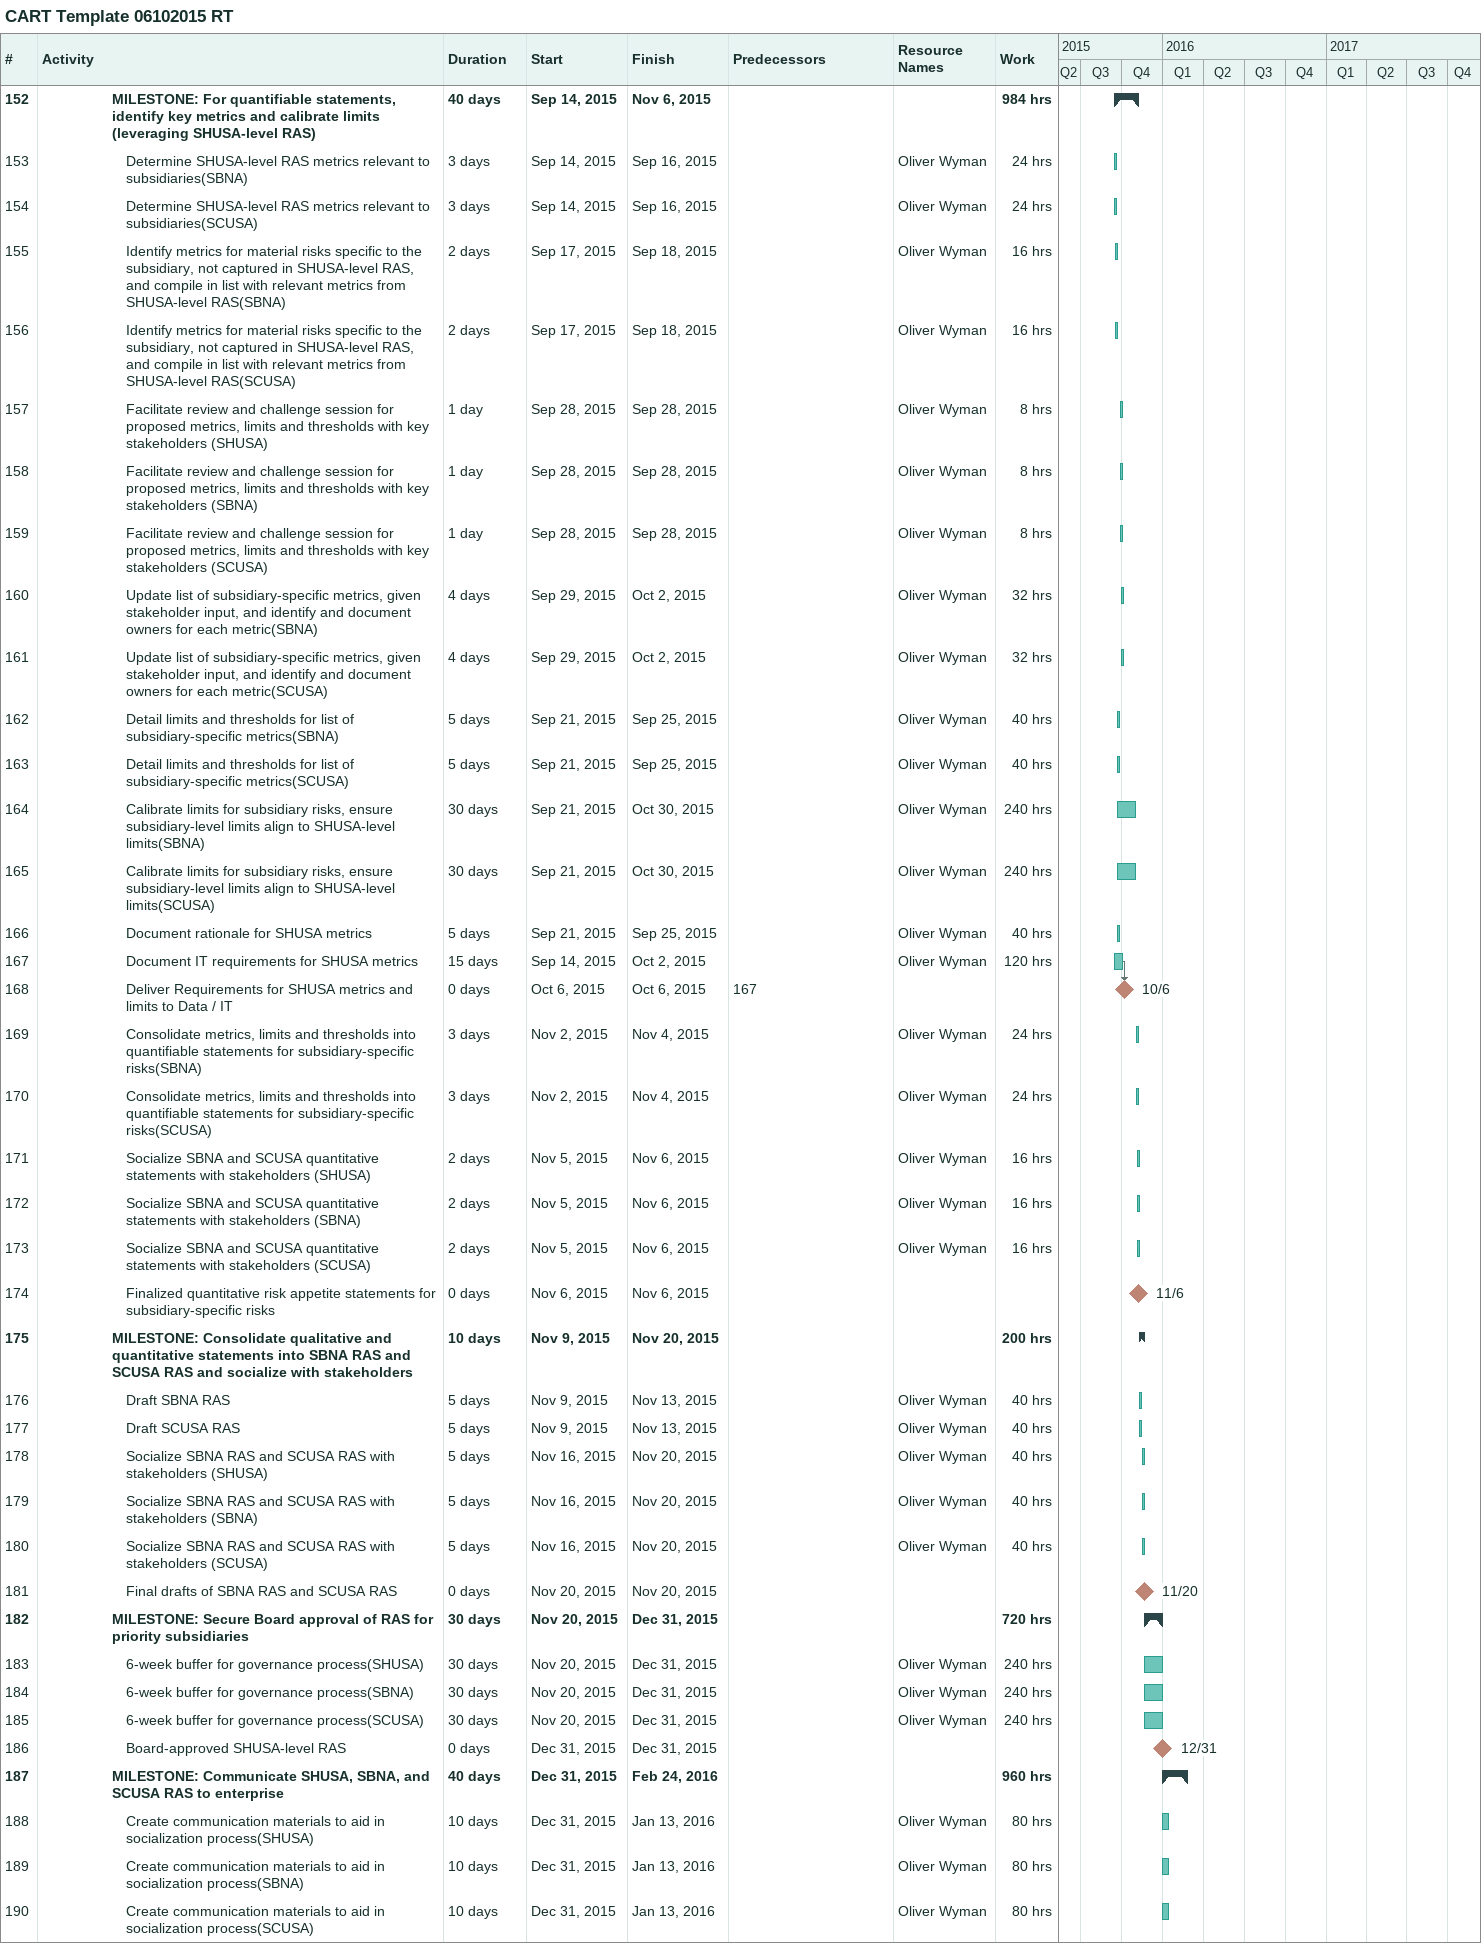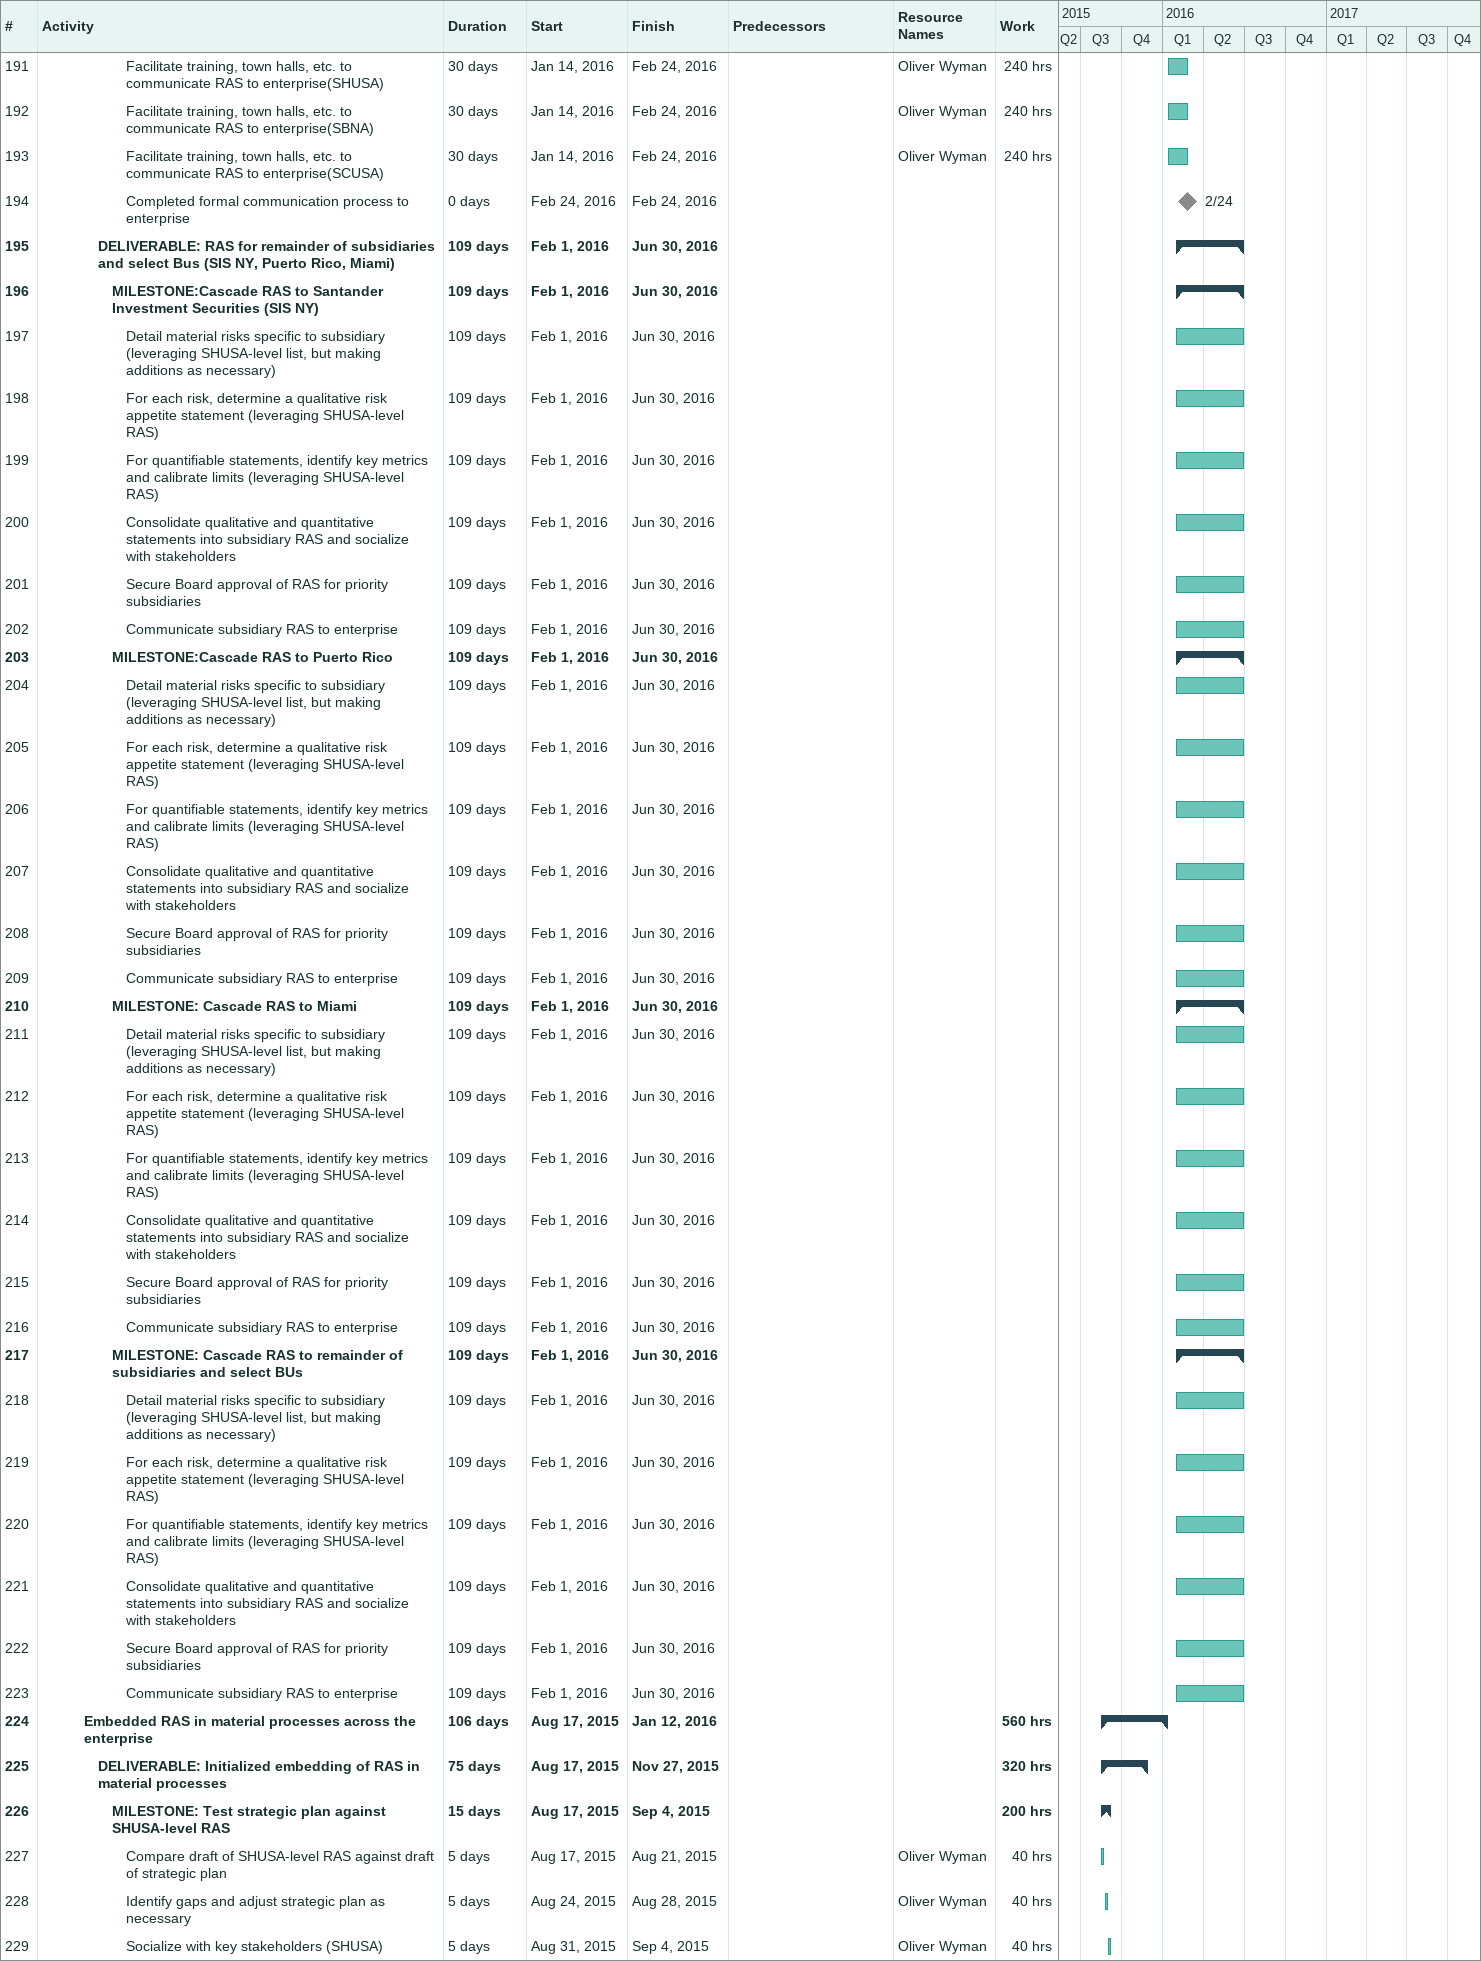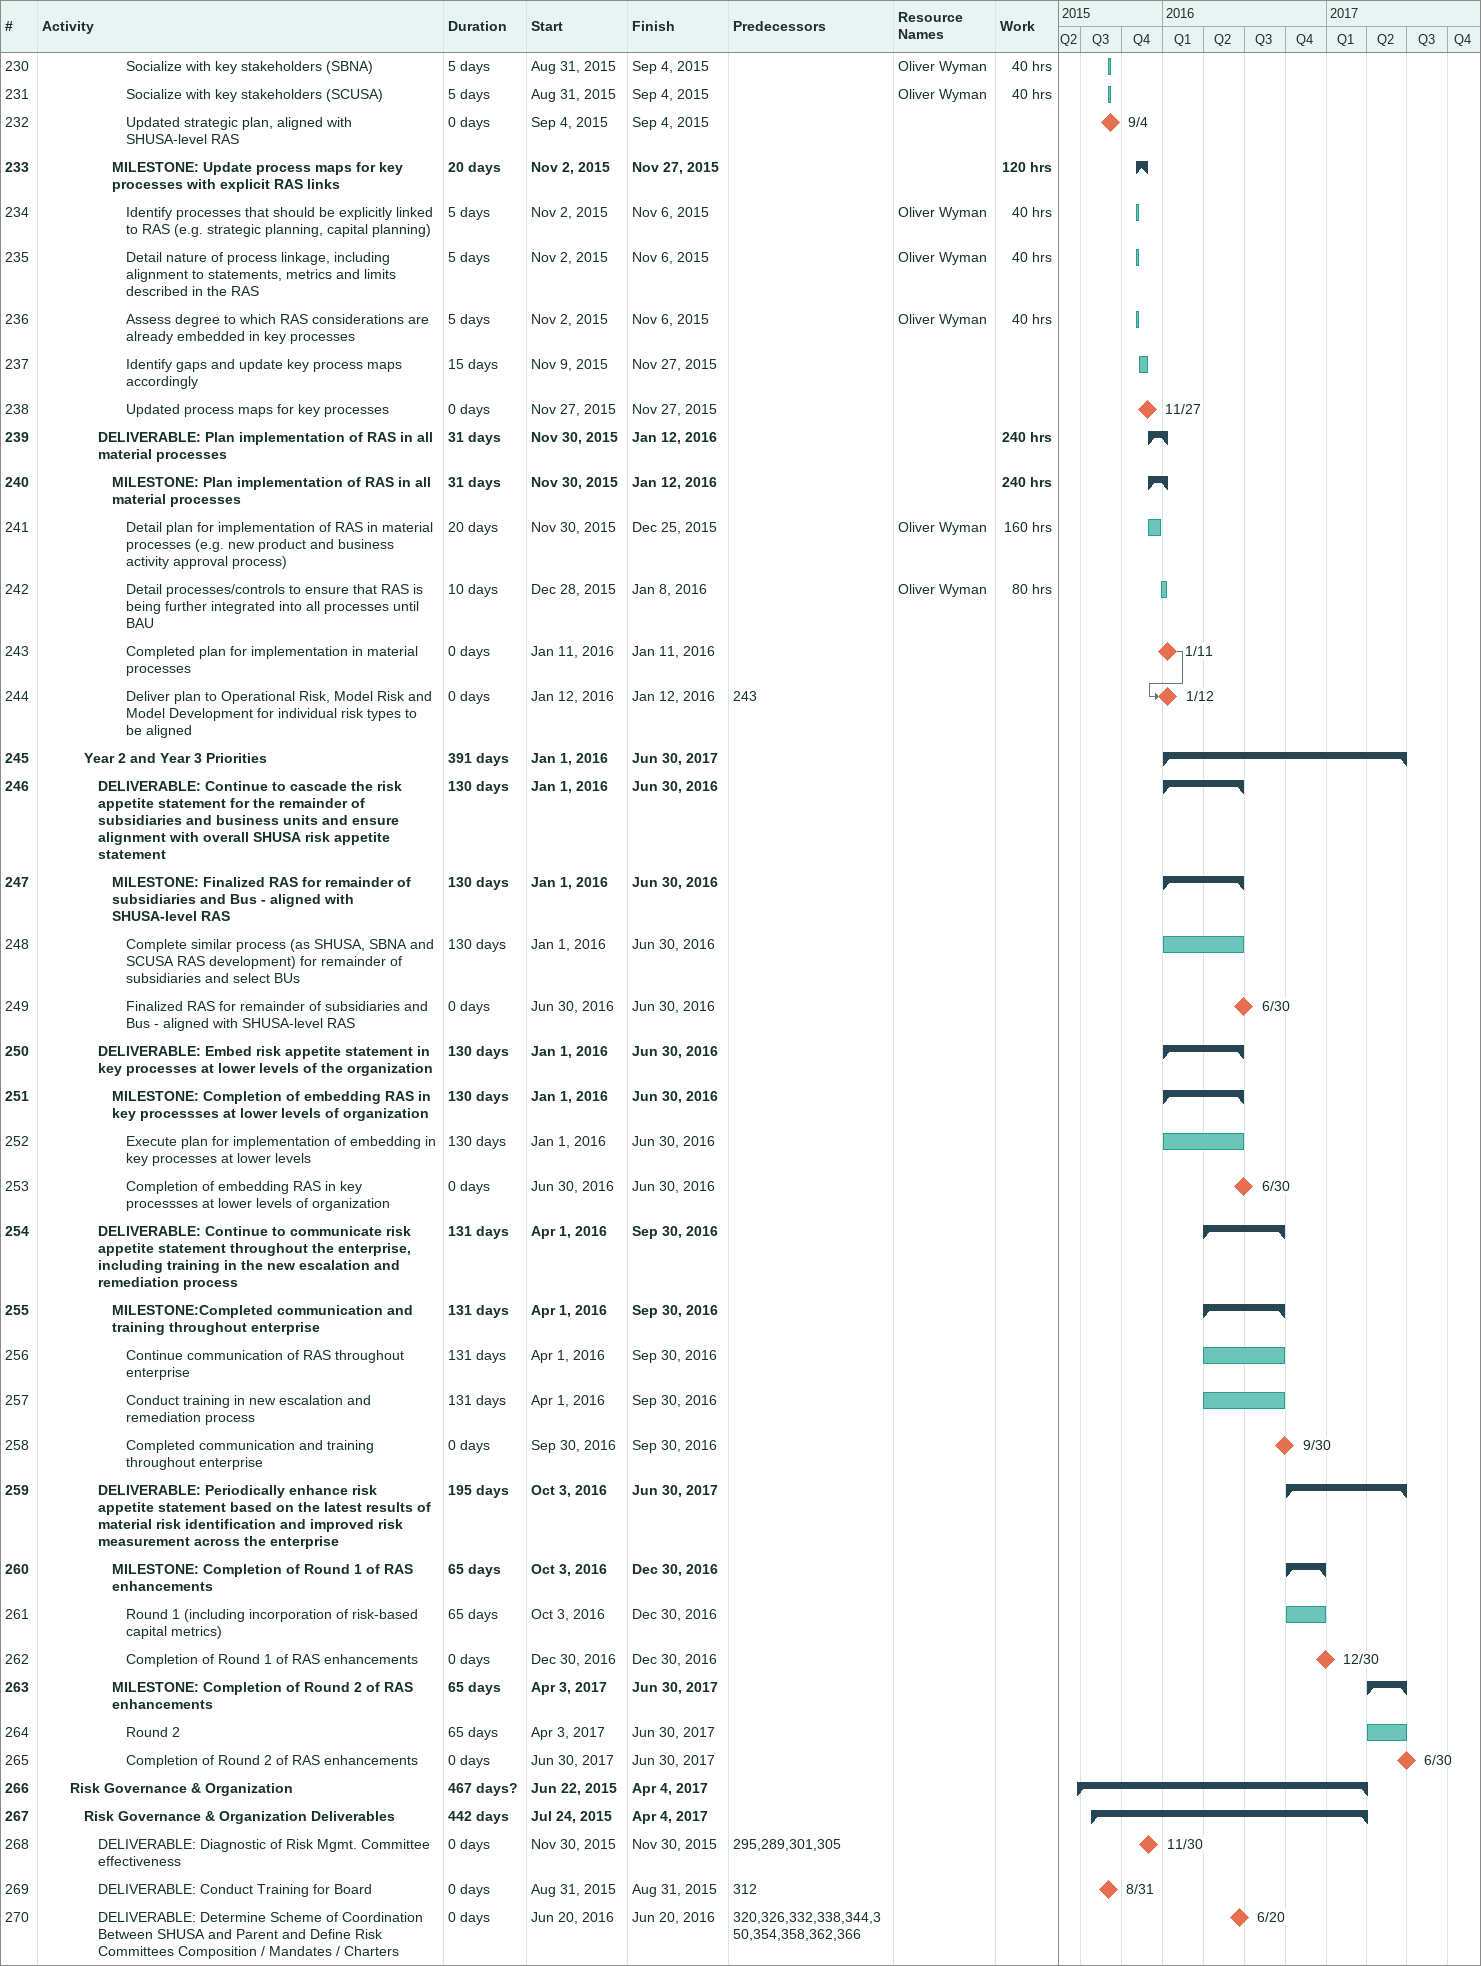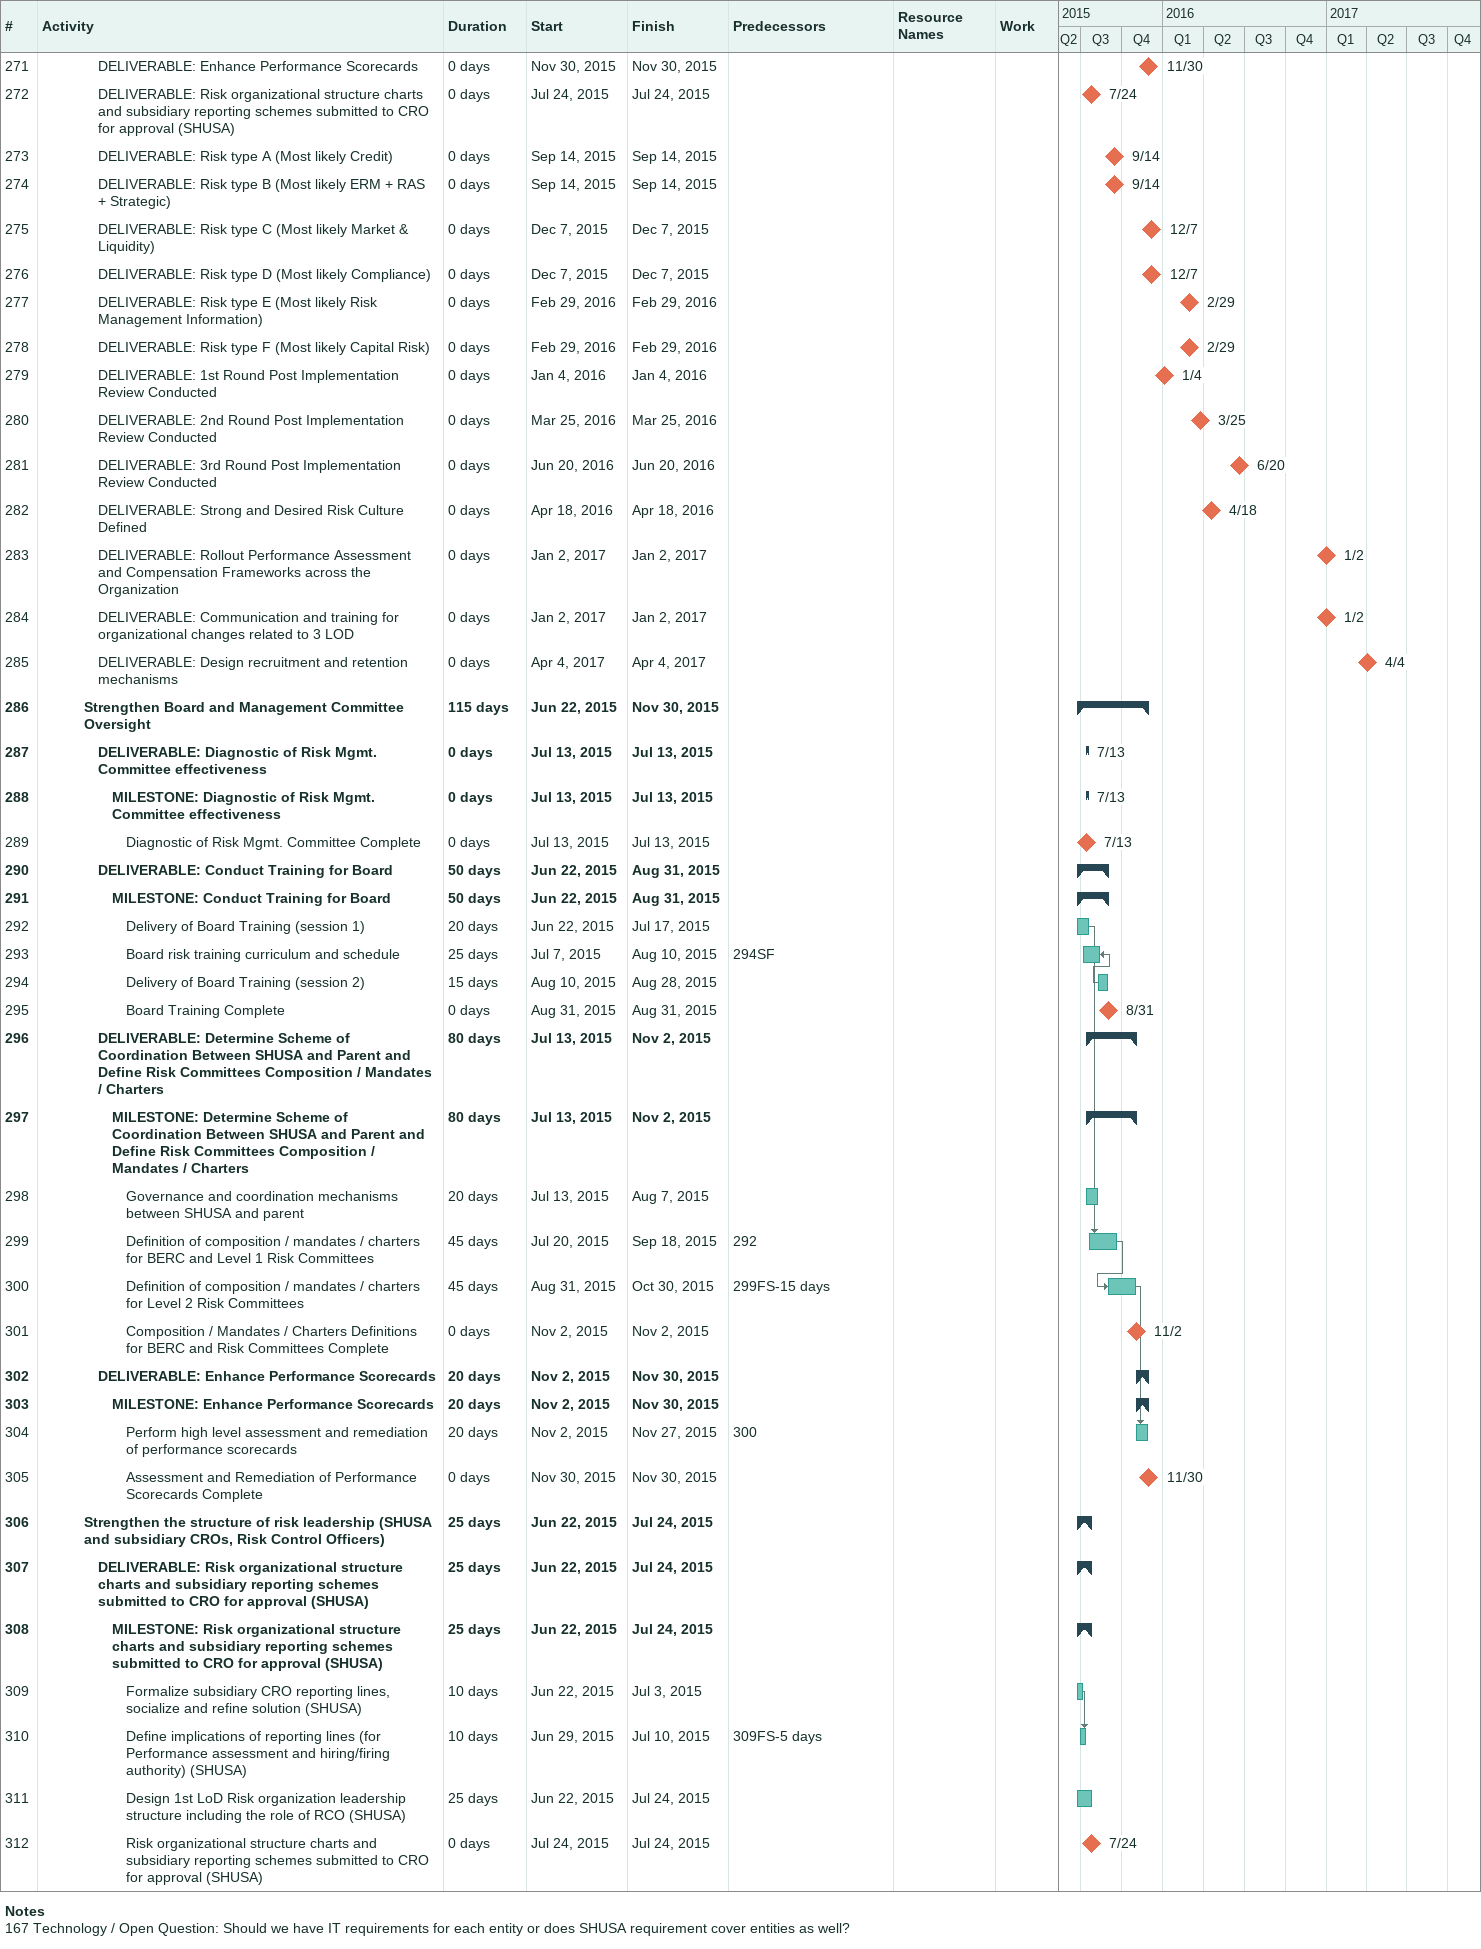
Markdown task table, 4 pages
CART Template 06102015 RT

| ID | Level | Task | Duration | Start | Finish | Predecessors | Resources | Work (h) |
|---|---|---|---|---|---|---|---|---|
| 152 | 6 | **MILESTONE: For quantifiable statements, identify key metrics and calibrate limits (leveraging SHUSA-level RAS)** | 40d | 2015-09-14 | 2015-11-06 |  |  | 984 |
| 153 | 7 | Determine SHUSA-level RAS metrics relevant to subsidiaries(SBNA) | 3d | 2015-09-14 | 2015-09-16 |  | Oliver Wyman | 24 |
| 154 | 7 | Determine SHUSA-level RAS metrics relevant to subsidiaries(SCUSA) | 3d | 2015-09-14 | 2015-09-16 |  | Oliver Wyman | 24 |
| 155 | 7 | Identify metrics for material risks specific to the subsidiary, not captured in SHUSA-level RAS, and compile in list with relevant metrics from SHUSA-level RAS(SBNA) | 2d | 2015-09-17 | 2015-09-18 |  | Oliver Wyman | 16 |
| 156 | 7 | Identify metrics for material risks specific to the subsidiary, not captured in SHUSA-level RAS, and compile in list with relevant metrics from SHUSA-level RAS(SCUSA) | 2d | 2015-09-17 | 2015-09-18 |  | Oliver Wyman | 16 |
| 157 | 7 | Facilitate review and challenge session for proposed metrics, limits and thresholds with key stakeholders (SHUSA) | 1d | 2015-09-28 | 2015-09-28 |  | Oliver Wyman | 8 |
| 158 | 7 | Facilitate review and challenge session for proposed metrics, limits and thresholds with key stakeholders (SBNA) | 1d | 2015-09-28 | 2015-09-28 |  | Oliver Wyman | 8 |
| 159 | 7 | Facilitate review and challenge session for proposed metrics, limits and thresholds with key stakeholders (SCUSA) | 1d | 2015-09-28 | 2015-09-28 |  | Oliver Wyman | 8 |
| 160 | 7 | Update list of subsidiary-specific metrics, given stakeholder input, and identify and document owners for each metric(SBNA) | 4d | 2015-09-29 | 2015-10-02 |  | Oliver Wyman | 32 |
| 161 | 7 | Update list of subsidiary-specific metrics, given stakeholder input, and identify and document owners for each metric(SCUSA) | 4d | 2015-09-29 | 2015-10-02 |  | Oliver Wyman | 32 |
| 162 | 7 | Detail limits and thresholds for list of subsidiary-specific metrics(SBNA) | 5d | 2015-09-21 | 2015-09-25 |  | Oliver Wyman | 40 |
| 163 | 7 | Detail limits and thresholds for list of subsidiary-specific metrics(SCUSA) | 5d | 2015-09-21 | 2015-09-25 |  | Oliver Wyman | 40 |
| 164 | 7 | Calibrate limits for subsidiary risks, ensure subsidiary-level limits align to SHUSA-level limits(SBNA) | 30d | 2015-09-21 | 2015-10-30 |  | Oliver Wyman | 240 |
| 165 | 7 | Calibrate limits for subsidiary risks, ensure subsidiary-level limits align to SHUSA-level limits(SCUSA) | 30d | 2015-09-21 | 2015-10-30 |  | Oliver Wyman | 240 |
| 166 | 7 | Document rationale for SHUSA metrics | 5d | 2015-09-21 | 2015-09-25 |  | Oliver Wyman | 40 |
| 167 | 7 | Document IT requirements for SHUSA metrics | 15d | 2015-09-14 | 2015-10-02 |  | Oliver Wyman | 120 |
| 168 | 7 | Deliver Requirements for SHUSA metrics and limits to Data / IT | 0d | 2015-10-06 | 2015-10-06 | 167 |  |  |
| 169 | 7 | Consolidate metrics, limits and thresholds into quantifiable statements for subsidiary-specific risks(SBNA) | 3d | 2015-11-02 | 2015-11-04 |  | Oliver Wyman | 24 |
| 170 | 7 | Consolidate metrics, limits and thresholds into quantifiable statements for subsidiary-specific risks(SCUSA) | 3d | 2015-11-02 | 2015-11-04 |  | Oliver Wyman | 24 |
| 171 | 7 | Socialize SBNA and SCUSA quantitative statements with stakeholders (SHUSA) | 2d | 2015-11-05 | 2015-11-06 |  | Oliver Wyman | 16 |
| 172 | 7 | Socialize SBNA and SCUSA quantitative statements with stakeholders (SBNA) | 2d | 2015-11-05 | 2015-11-06 |  | Oliver Wyman | 16 |
| 173 | 7 | Socialize SBNA and SCUSA quantitative statements with stakeholders (SCUSA) | 2d | 2015-11-05 | 2015-11-06 |  | Oliver Wyman | 16 |
| 174 | 7 | Finalized quantitative risk appetite statements for subsidiary-specific risks | 0d | 2015-11-06 | 2015-11-06 |  |  |  |
| 175 | 6 | **MILESTONE: Consolidate qualitative and quantitative statements into SBNA RAS and SCUSA RAS and socialize with stakeholders** | 10d | 2015-11-09 | 2015-11-20 |  |  | 200 |
| 176 | 7 | Draft SBNA RAS | 5d | 2015-11-09 | 2015-11-13 |  | Oliver Wyman | 40 |
| 177 | 7 | Draft SCUSA RAS | 5d | 2015-11-09 | 2015-11-13 |  | Oliver Wyman | 40 |
| 178 | 7 | Socialize SBNA RAS and SCUSA RAS with stakeholders (SHUSA) | 5d | 2015-11-16 | 2015-11-20 |  | Oliver Wyman | 40 |
| 179 | 7 | Socialize SBNA RAS and SCUSA RAS with stakeholders (SBNA) | 5d | 2015-11-16 | 2015-11-20 |  | Oliver Wyman | 40 |
| 180 | 7 | Socialize SBNA RAS and SCUSA RAS with stakeholders (SCUSA) | 5d | 2015-11-16 | 2015-11-20 |  | Oliver Wyman | 40 |
| 181 | 7 | Final drafts of SBNA RAS and SCUSA RAS | 0d | 2015-11-20 | 2015-11-20 |  |  |  |
| 182 | 6 | **MILESTONE: Secure Board approval of RAS for priority subsidiaries** | 30d | 2015-11-20 | 2015-12-31 |  |  | 720 |
| 183 | 7 | 6-week buffer for governance process(SHUSA) | 30d | 2015-11-20 | 2015-12-31 |  | Oliver Wyman | 240 |
| 184 | 7 | 6-week buffer for governance process(SBNA) | 30d | 2015-11-20 | 2015-12-31 |  | Oliver Wyman | 240 |
| 185 | 7 | 6-week buffer for governance process(SCUSA) | 30d | 2015-11-20 | 2015-12-31 |  | Oliver Wyman | 240 |
| 186 | 7 | Board-approved SHUSA-level RAS | 0d | 2015-12-31 | 2015-12-31 |  |  |  |
| 187 | 6 | **MILESTONE: Communicate SHUSA, SBNA, and SCUSA RAS to enterprise** | 40d | 2015-12-31 | 2016-02-24 |  |  | 960 |
| 188 | 7 | Create communication materials to aid in socialization process(SHUSA) | 10d | 2015-12-31 | 2016-01-13 |  | Oliver Wyman | 80 |
| 189 | 7 | Create communication materials to aid in socialization process(SBNA) | 10d | 2015-12-31 | 2016-01-13 |  | Oliver Wyman | 80 |
| 190 | 7 | Create communication materials to aid in socialization process(SCUSA) | 10d | 2015-12-31 | 2016-01-13 |  | Oliver Wyman | 80 |
| 191 | 7 | Facilitate training, town halls, etc. to communicate RAS to enterprise(SHUSA) | 30d | 2016-01-14 | 2016-02-24 |  | Oliver Wyman | 240 |
| 192 | 7 | Facilitate training, town halls, etc. to communicate RAS to enterprise(SBNA) | 30d | 2016-01-14 | 2016-02-24 |  | Oliver Wyman | 240 |
| 193 | 7 | Facilitate training, town halls, etc. to communicate RAS to enterprise(SCUSA) | 30d | 2016-01-14 | 2016-02-24 |  | Oliver Wyman | 240 |
| 194 | 7 | Completed formal communication process to enterprise | 0d | 2016-02-24 | 2016-02-24 |  |  |  |
| 195 | 5 | **DELIVERABLE: RAS for remainder of subsidiaries and select Bus (SIS NY, Puerto Rico, Miami)** | 109d | 2016-02-01 | 2016-06-30 |  |  |  |
| 196 | 6 | **MILESTONE:Cascade RAS to Santander Investment Securities (SIS NY)** | 109d | 2016-02-01 | 2016-06-30 |  |  |  |
| 197 | 7 | Detail material risks specific to subsidiary (leveraging SHUSA-level list, but making additions as necessary) | 109d | 2016-02-01 | 2016-06-30 |  |  |  |
| 198 | 7 | For each risk, determine a qualitative risk appetite statement (leveraging SHUSA-level RAS) | 109d | 2016-02-01 | 2016-06-30 |  |  |  |
| 199 | 7 | For quantifiable statements, identify key metrics and calibrate limits (leveraging SHUSA-level RAS) | 109d | 2016-02-01 | 2016-06-30 |  |  |  |
| 200 | 7 | Consolidate qualitative and quantitative statements into subsidiary RAS and socialize with stakeholders | 109d | 2016-02-01 | 2016-06-30 |  |  |  |
| 201 | 7 | Secure Board approval of RAS for priority subsidiaries | 109d | 2016-02-01 | 2016-06-30 |  |  |  |
| 202 | 7 | Communicate subsidiary RAS to enterprise | 109d | 2016-02-01 | 2016-06-30 |  |  |  |
| 203 | 6 | **MILESTONE:Cascade RAS to Puerto Rico** | 109d | 2016-02-01 | 2016-06-30 |  |  |  |
| 204 | 7 | Detail material risks specific to subsidiary (leveraging SHUSA-level list, but making additions as necessary) | 109d | 2016-02-01 | 2016-06-30 |  |  |  |
| 205 | 7 | For each risk, determine a qualitative risk appetite statement (leveraging SHUSA-level RAS) | 109d | 2016-02-01 | 2016-06-30 |  |  |  |
| 206 | 7 | For quantifiable statements, identify key metrics and calibrate limits (leveraging SHUSA-level RAS) | 109d | 2016-02-01 | 2016-06-30 |  |  |  |
| 207 | 7 | Consolidate qualitative and quantitative statements into subsidiary RAS and socialize with stakeholders | 109d | 2016-02-01 | 2016-06-30 |  |  |  |
| 208 | 7 | Secure Board approval of RAS for priority subsidiaries | 109d | 2016-02-01 | 2016-06-30 |  |  |  |
| 209 | 7 | Communicate subsidiary RAS to enterprise | 109d | 2016-02-01 | 2016-06-30 |  |  |  |
| 210 | 6 | **MILESTONE: Cascade RAS to Miami** | 109d | 2016-02-01 | 2016-06-30 |  |  |  |
| 211 | 7 | Detail material risks specific to subsidiary (leveraging SHUSA-level list, but making additions as necessary) | 109d | 2016-02-01 | 2016-06-30 |  |  |  |
| 212 | 7 | For each risk, determine a qualitative risk appetite statement (leveraging SHUSA-level RAS) | 109d | 2016-02-01 | 2016-06-30 |  |  |  |
| 213 | 7 | For quantifiable statements, identify key metrics and calibrate limits (leveraging SHUSA-level RAS) | 109d | 2016-02-01 | 2016-06-30 |  |  |  |
| 214 | 7 | Consolidate qualitative and quantitative statements into subsidiary RAS and socialize with stakeholders | 109d | 2016-02-01 | 2016-06-30 |  |  |  |
| 215 | 7 | Secure Board approval of RAS for priority subsidiaries | 109d | 2016-02-01 | 2016-06-30 |  |  |  |
| 216 | 7 | Communicate subsidiary RAS to enterprise | 109d | 2016-02-01 | 2016-06-30 |  |  |  |
| 217 | 6 | **MILESTONE: Cascade RAS to remainder of subsidiaries and select BUs** | 109d | 2016-02-01 | 2016-06-30 |  |  |  |
| 218 | 7 | Detail material risks specific to subsidiary (leveraging SHUSA-level list, but making additions as necessary) | 109d | 2016-02-01 | 2016-06-30 |  |  |  |
| 219 | 7 | For each risk, determine a qualitative risk appetite statement (leveraging SHUSA-level RAS) | 109d | 2016-02-01 | 2016-06-30 |  |  |  |
| 220 | 7 | For quantifiable statements, identify key metrics and calibrate limits (leveraging SHUSA-level RAS) | 109d | 2016-02-01 | 2016-06-30 |  |  |  |
| 221 | 7 | Consolidate qualitative and quantitative statements into subsidiary RAS and socialize with stakeholders | 109d | 2016-02-01 | 2016-06-30 |  |  |  |
| 222 | 7 | Secure Board approval of RAS for priority subsidiaries | 109d | 2016-02-01 | 2016-06-30 |  |  |  |
| 223 | 7 | Communicate subsidiary RAS to enterprise | 109d | 2016-02-01 | 2016-06-30 |  |  |  |
| 224 | 4 | **Embedded RAS in material processes across the enterprise** | 106d | 2015-08-17 | 2016-01-12 |  |  | 560 |
| 225 | 5 | **DELIVERABLE: Initialized embedding of RAS in material processes** | 75d | 2015-08-17 | 2015-11-27 |  |  | 320 |
| 226 | 6 | **MILESTONE: Test strategic plan against SHUSA-level RAS** | 15d | 2015-08-17 | 2015-09-04 |  |  | 200 |
| 227 | 7 | Compare draft of SHUSA-level RAS against draft of strategic plan | 5d | 2015-08-17 | 2015-08-21 |  | Oliver Wyman | 40 |
| 228 | 7 | Identify gaps and adjust strategic plan as necessary | 5d | 2015-08-24 | 2015-08-28 |  | Oliver Wyman | 40 |
| 229 | 7 | Socialize with key stakeholders (SHUSA) | 5d | 2015-08-31 | 2015-09-04 |  | Oliver Wyman | 40 |
| 230 | 7 | Socialize with key stakeholders (SBNA) | 5d | 2015-08-31 | 2015-09-04 |  | Oliver Wyman | 40 |
| 231 | 7 | Socialize with key stakeholders (SCUSA) | 5d | 2015-08-31 | 2015-09-04 |  | Oliver Wyman | 40 |
| 232 | 7 | Updated strategic plan, aligned with SHUSA-level RAS | 0d | 2015-09-04 | 2015-09-04 |  |  |  |
| 233 | 6 | **MILESTONE: Update process maps for key processes with explicit RAS links** | 20d | 2015-11-02 | 2015-11-27 |  |  | 120 |
| 234 | 7 | Identify processes that should be explicitly linked to RAS (e.g. strategic planning, capital planning) | 5d | 2015-11-02 | 2015-11-06 |  | Oliver Wyman | 40 |
| 235 | 7 | Detail nature of process linkage, including alignment to statements, metrics and limits described in the RAS | 5d | 2015-11-02 | 2015-11-06 |  | Oliver Wyman | 40 |
| 236 | 7 | Assess degree to which RAS considerations are already embedded in key processes | 5d | 2015-11-02 | 2015-11-06 |  | Oliver Wyman | 40 |
| 237 | 7 | Identify gaps and update key process maps accordingly | 15d | 2015-11-09 | 2015-11-27 |  |  |  |
| 238 | 7 | Updated process maps for key processes | 0d | 2015-11-27 | 2015-11-27 |  |  |  |
| 239 | 5 | **DELIVERABLE: Plan implementation of RAS in all material processes** | 31d | 2015-11-30 | 2016-01-12 |  |  | 240 |
| 240 | 6 | **MILESTONE: Plan implementation of RAS in all material processes** | 31d | 2015-11-30 | 2016-01-12 |  |  | 240 |
| 241 | 7 | Detail plan for implementation of RAS in material processes (e.g. new product and business activity approval process) | 20d | 2015-11-30 | 2015-12-25 |  | Oliver Wyman | 160 |
| 242 | 7 | Detail processes/controls to ensure that RAS is being further integrated into all processes until BAU | 10d | 2015-12-28 | 2016-01-08 |  | Oliver Wyman | 80 |
| 243 | 7 | Completed plan for implementation in material processes | 0d | 2016-01-11 | 2016-01-11 |  |  |  |
| 244 | 7 | Deliver plan to Operational Risk, Model Risk and Model Development for individual risk types to be aligned | 0d | 2016-01-12 | 2016-01-12 | 243 |  |  |
| 245 | 4 | **Year 2 and Year 3 Priorities** | 391d | 2016-01-01 | 2017-06-30 |  |  |  |
| 246 | 5 | **DELIVERABLE: Continue to cascade the risk appetite statement for the remainder of subsidiaries and business units and ensure alignment with overall SHUSA risk appetite statement** | 130d | 2016-01-01 | 2016-06-30 |  |  |  |
| 247 | 6 | **MILESTONE: Finalized RAS for remainder of subsidiaries and Bus - aligned with SHUSA-level RAS** | 130d | 2016-01-01 | 2016-06-30 |  |  |  |
| 248 | 7 | Complete similar process (as SHUSA, SBNA and SCUSA RAS development) for remainder of subsidiaries and select BUs | 130d | 2016-01-01 | 2016-06-30 |  |  |  |
| 249 | 7 | Finalized RAS for remainder of subsidiaries and Bus - aligned with SHUSA-level RAS | 0d | 2016-06-30 | 2016-06-30 |  |  |  |
| 250 | 5 | **DELIVERABLE: Embed risk appetite statement in key processes at lower levels of the organization** | 130d | 2016-01-01 | 2016-06-30 |  |  |  |
| 251 | 6 | **MILESTONE: Completion of embedding RAS in key processses at lower levels of organization** | 130d | 2016-01-01 | 2016-06-30 |  |  |  |
| 252 | 7 | Execute plan for implementation of embedding in key processes at lower levels | 130d | 2016-01-01 | 2016-06-30 |  |  |  |
| 253 | 7 | Completion of embedding RAS in key processses at lower levels of organization | 0d | 2016-06-30 | 2016-06-30 |  |  |  |
| 254 | 5 | **DELIVERABLE: Continue to communicate risk appetite statement throughout the enterprise, including training in the new escalation and remediation process** | 131d | 2016-04-01 | 2016-09-30 |  |  |  |
| 255 | 6 | **MILESTONE:Completed communication and training throughout enterprise** | 131d | 2016-04-01 | 2016-09-30 |  |  |  |
| 256 | 7 | Continue communication of RAS throughout enterprise | 131d | 2016-04-01 | 2016-09-30 |  |  |  |
| 257 | 7 | Conduct training in new escalation and remediation process | 131d | 2016-04-01 | 2016-09-30 |  |  |  |
| 258 | 7 | Completed communication and training throughout enterprise | 0d | 2016-09-30 | 2016-09-30 |  |  |  |
| 259 | 5 | **DELIVERABLE: Periodically enhance risk appetite statement based on the latest results of material risk identification and improved risk measurement across the enterprise** | 195d | 2016-10-03 | 2017-06-30 |  |  |  |
| 260 | 6 | **MILESTONE: Completion of Round 1 of RAS enhancements** | 65d | 2016-10-03 | 2016-12-30 |  |  |  |
| 261 | 7 | Round 1 (including incorporation of risk-based capital metrics) | 65d | 2016-10-03 | 2016-12-30 |  |  |  |
| 262 | 7 | Completion of Round 1 of RAS enhancements | 0d | 2016-12-30 | 2016-12-30 |  |  |  |
| 263 | 6 | **MILESTONE: Completion of Round 2 of RAS enhancements** | 65d | 2017-04-03 | 2017-06-30 |  |  |  |
| 264 | 7 | Round 2 | 65d | 2017-04-03 | 2017-06-30 |  |  |  |
| 265 | 7 | Completion of Round 2 of RAS enhancements | 0d | 2017-06-30 | 2017-06-30 |  |  |  |
| 266 | 3 | **Risk Governance & Organization** | 467d? | 2015-06-22 | 2017-04-04 |  |  |  |
| 267 | 4 | **Risk Governance & Organization Deliverables** | 442d | 2015-07-24 | 2017-04-04 |  |  |  |
| 268 | 5 | DELIVERABLE: Diagnostic of Risk Mgmt. Committee effectiveness | 0d | 2015-11-30 | 2015-11-30 | 295, 289, 301, 305 |  |  |
| 269 | 5 | DELIVERABLE: Conduct Training for Board | 0d | 2015-08-31 | 2015-08-31 | 312 |  |  |
| 270 | 5 | DELIVERABLE: Determine Scheme of Coordination Between SHUSA and Parent and Define Risk Committees Composition / Mandates / Charters | 0d | 2016-06-20 | 2016-06-20 | 320, 326, 332, 338, 344, 350, 354, 358, 362, 366 |  |  |
| 271 | 5 | DELIVERABLE: Enhance Performance Scorecards | 0d | 2015-11-30 | 2015-11-30 |  |  |  |
| 272 | 5 | DELIVERABLE: Risk organizational structure charts and subsidiary reporting schemes submitted to CRO for approval (SHUSA) | 0d | 2015-07-24 | 2015-07-24 |  |  |  |
| 273 | 5 | DELIVERABLE: Risk type A (Most likely Credit) | 0d | 2015-09-14 | 2015-09-14 |  |  |  |
| 274 | 5 | DELIVERABLE: Risk type B (Most likely ERM + RAS + Strategic) | 0d | 2015-09-14 | 2015-09-14 |  |  |  |
| 275 | 5 | DELIVERABLE: Risk type C (Most likely Market & Liquidity) | 0d | 2015-12-07 | 2015-12-07 |  |  |  |
| 276 | 5 | DELIVERABLE: Risk type D (Most likely Compliance) | 0d | 2015-12-07 | 2015-12-07 |  |  |  |
| 277 | 5 | DELIVERABLE: Risk type E (Most likely Risk Management Information) | 0d | 2016-02-29 | 2016-02-29 |  |  |  |
| 278 | 5 | DELIVERABLE: Risk type F (Most likely Capital Risk) | 0d | 2016-02-29 | 2016-02-29 |  |  |  |
| 279 | 5 | DELIVERABLE: 1st Round Post Implementation Review Conducted | 0d | 2016-01-04 | 2016-01-04 |  |  |  |
| 280 | 5 | DELIVERABLE: 2nd Round Post Implementation Review Conducted | 0d | 2016-03-25 | 2016-03-25 |  |  |  |
| 281 | 5 | DELIVERABLE: 3rd Round Post Implementation Review Conducted | 0d | 2016-06-20 | 2016-06-20 |  |  |  |
| 282 | 5 | DELIVERABLE: Strong and Desired Risk Culture Defined | 0d | 2016-04-18 | 2016-04-18 |  |  |  |
| 283 | 5 | DELIVERABLE: Rollout Performance Assessment and Compensation Frameworks across the Organization | 0d | 2017-01-02 | 2017-01-02 |  |  |  |
| 284 | 5 | DELIVERABLE: Communication and training for organizational changes related to 3 LOD | 0d | 2017-01-02 | 2017-01-02 |  |  |  |
| 285 | 5 | DELIVERABLE: Design recruitment and retention mechanisms | 0d | 2017-04-04 | 2017-04-04 |  |  |  |
| 286 | 4 | **Strengthen Board and Management Committee Oversight** | 115d | 2015-06-22 | 2015-11-30 |  |  |  |
| 287 | 5 | **DELIVERABLE: Diagnostic of Risk Mgmt. Committee effectiveness** | 0d | 2015-07-13 | 2015-07-13 |  |  |  |
| 288 | 6 | **MILESTONE: Diagnostic of Risk Mgmt. Committee effectiveness** | 0d | 2015-07-13 | 2015-07-13 |  |  |  |
| 289 | 7 | Diagnostic of Risk Mgmt. Committee Complete | 0d | 2015-07-13 | 2015-07-13 |  |  |  |
| 290 | 5 | **DELIVERABLE: Conduct Training for Board** | 50d | 2015-06-22 | 2015-08-31 |  |  |  |
| 291 | 6 | **MILESTONE: Conduct Training for Board** | 50d | 2015-06-22 | 2015-08-31 |  |  |  |
| 292 | 7 | Delivery of Board Training (session 1) | 20d | 2015-06-22 | 2015-07-17 |  |  |  |
| 293 | 7 | Board risk training curriculum and schedule | 25d | 2015-07-07 | 2015-08-10 | 294SF |  |  |
| 294 | 7 | Delivery of Board Training (session 2) | 15d | 2015-08-10 | 2015-08-28 |  |  |  |
| 295 | 7 | Board Training Complete | 0d | 2015-08-31 | 2015-08-31 |  |  |  |
| 296 | 5 | **DELIVERABLE: Determine Scheme of Coordination Between SHUSA and Parent and Define Risk Committees Composition / Mandates / Charters** | 80d | 2015-07-13 | 2015-11-02 |  |  |  |
| 297 | 6 | **MILESTONE: Determine Scheme of Coordination Between SHUSA and Parent and Define Risk Committees Composition / Mandates / Charters** | 80d | 2015-07-13 | 2015-11-02 |  |  |  |
| 298 | 7 | Governance and coordination mechanisms between SHUSA and parent | 20d | 2015-07-13 | 2015-08-07 |  |  |  |
| 299 | 7 | Definition of composition / mandates / charters for BERC and Level 1 Risk Committees | 45d | 2015-07-20 | 2015-09-18 | 292 |  |  |
| 300 | 7 | Definition of composition / mandates / charters for Level 2 Risk Committees | 45d | 2015-08-31 | 2015-10-30 | 299FS-15d |  |  |
| 301 | 7 | Composition / Mandates / Charters Definitions for BERC and Risk Committees Complete | 0d | 2015-11-02 | 2015-11-02 |  |  |  |
| 302 | 5 | **DELIVERABLE: Enhance Performance Scorecards** | 20d | 2015-11-02 | 2015-11-30 |  |  |  |
| 303 | 6 | **MILESTONE: Enhance Performance Scorecards** | 20d | 2015-11-02 | 2015-11-30 |  |  |  |
| 304 | 7 | Perform high level assessment and remediation of performance scorecards | 20d | 2015-11-02 | 2015-11-27 | 300 |  |  |
| 305 | 7 | Assessment and Remediation of Performance Scorecards Complete | 0d | 2015-11-30 | 2015-11-30 |  |  |  |
| 306 | 4 | **Strengthen the structure of risk leadership (SHUSA and subsidiary CROs, Risk Control Officers)** | 25d | 2015-06-22 | 2015-07-24 |  |  |  |
| 307 | 5 | **DELIVERABLE: Risk organizational structure charts and subsidiary reporting schemes submitted to CRO for approval (SHUSA)** | 25d | 2015-06-22 | 2015-07-24 |  |  |  |
| 308 | 6 | **MILESTONE: Risk organizational structure charts and subsidiary reporting schemes submitted to CRO for approval (SHUSA)** | 25d | 2015-06-22 | 2015-07-24 |  |  |  |
| 309 | 7 | Formalize subsidiary CRO reporting lines, socialize and refine solution (SHUSA) | 10d | 2015-06-22 | 2015-07-03 |  |  |  |
| 310 | 7 | Define implications of reporting lines (for Performance assessment and hiring/firing authority) (SHUSA) | 10d | 2015-06-29 | 2015-07-10 | 309FS-5d |  |  |
| 311 | 7 | Design 1st LoD Risk organization leadership structure including the role of RCO (SHUSA) | 25d | 2015-06-22 | 2015-07-24 |  |  |  |
| 312 | 7 | Risk organizational structure charts and subsidiary reporting schemes submitted to CRO for approval (SHUSA) | 0d | 2015-07-24 | 2015-07-24 |  |  |  |

Notes
- 167: Technology / Open Question: Should we have IT requirements for each entity or does SHUSA requirement cover entities as well?
